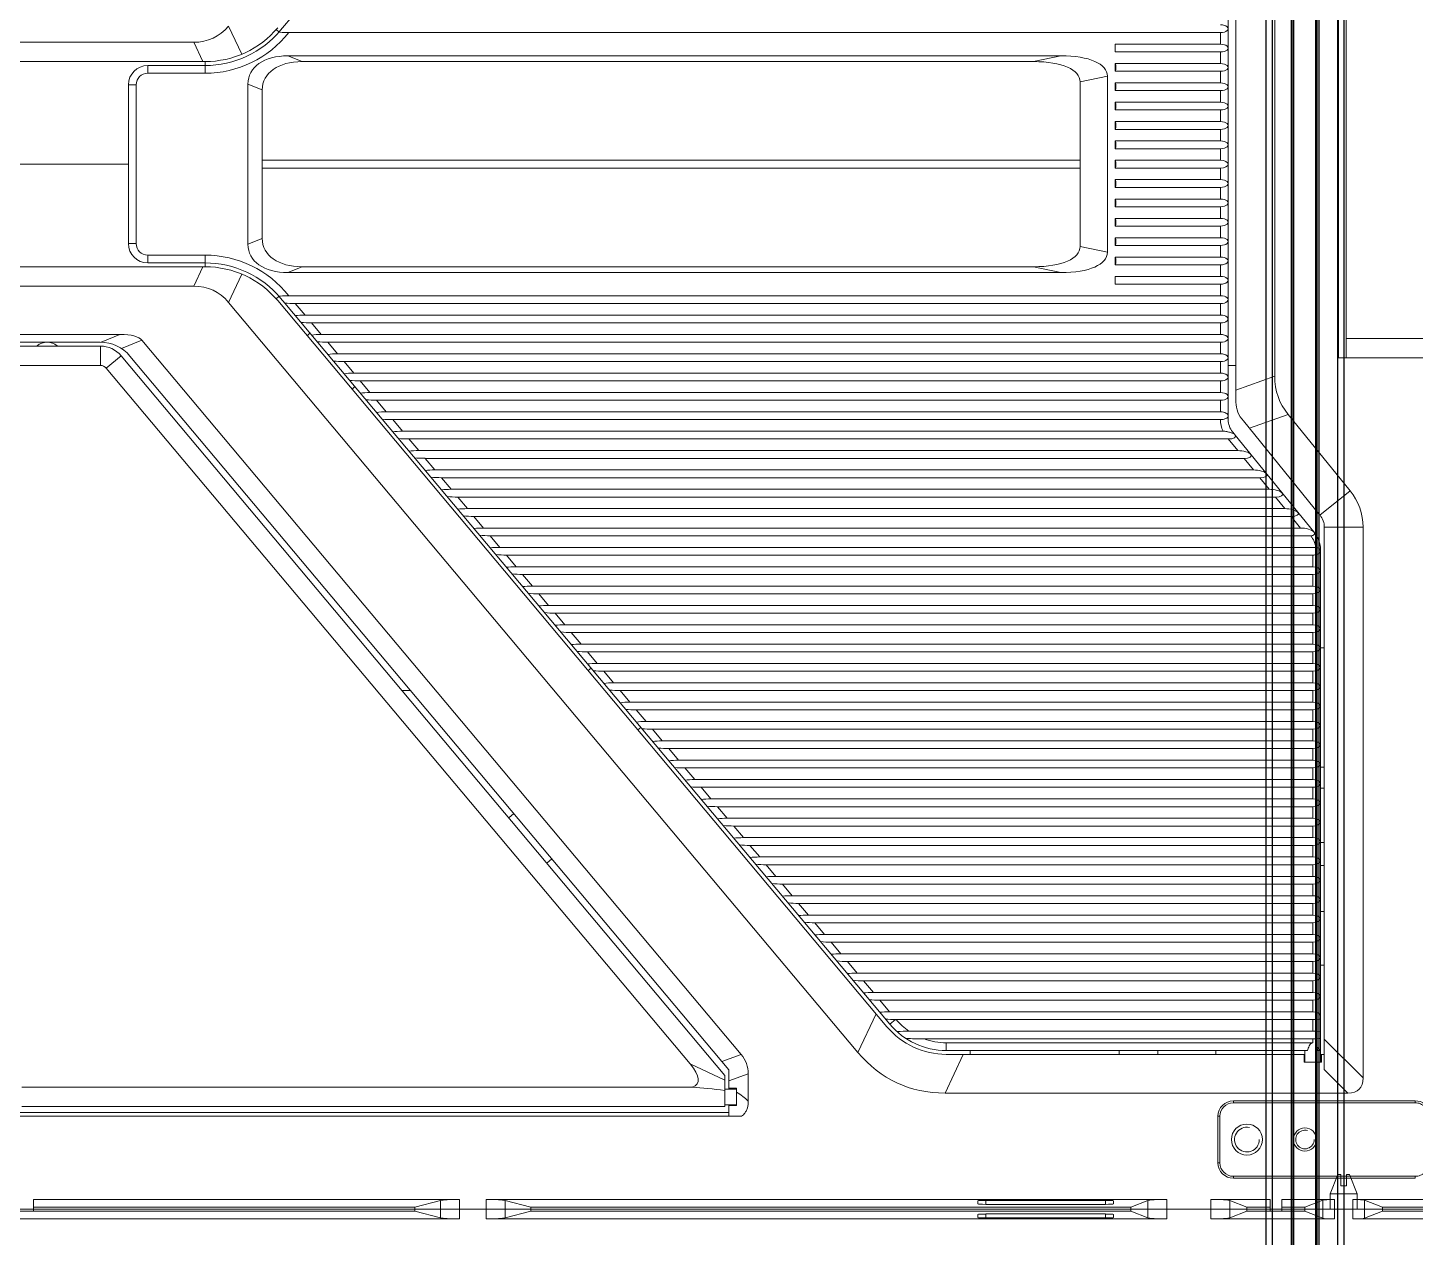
# Model space of a CAD drawing. Header units: millimetres. Extents: x 2185 to 26698, y 9658 to 17427.
# Drawn here: x 17061.6 to 17420.1, y 15468.5 to 15781 of the extents above; entities that cross this region are included whole.
import ezdxf

# ---------------------------------------------------------------- set-up
doc = ezdxf.new("R2010")
doc.units = ezdxf.units.MM
doc.linetypes.add('SLD-实线', pattern=[0])
doc.layers.add('文字层', color=8, linetype='SLD-实线', lineweight=15)

# ---------------------------------------------------------------- blocks, each defined once
blk = doc.blocks.new('76128193')
at = {"color": 7, "linetype": 'Continuous'}
for p, q in [((-3086.93, 2590.93), (-3088.93, 2585.93)), ((-3086.18, 2590.93), (-3086.93, 2590.93)), ((-3086.18, 2590.93), (-3086.18, 2587.93)), ((-3083.93, 2590.93), (-3084.68, 2590.93)), ((-3084.68, 2590.93), (-3084.68, 2587.93)), ((-3083.93, 2590.93), (-3081.93, 2585.93)), ((-3081.93, 2585.93), (-3088.93, 2585.93)), ((-3088.93, 2581.93), (-3088.93, 2585.93)), ((-3084.68, 2587.93), (-3086.18, 2587.93)), ((-3081.93, 2581.93), (-3081.93, 2585.93)), ((-4020.43, 2581.93), (-3060.43, 2581.93)), ((-3525.43, 2581.43), (-3325.43, 2581.43)), ((-3325.43, 2581.93), (-3325.43, 2581.43)), ((-3325.43, 2581.43), (-3318.78, 2579.66)), ((-3318.78, 2579.66), (-3318.78, 2581.93)), ((-3313.89, 2581.93), (-3313.89, 2579.43)), ((-3306.98, 2579.43), (-3306.98, 2581.93)), ((-3302.09, 2581.93), (-3302.09, 2579.66)), ((-3302.09, 2579.66), (-3295.43, 2581.43)), ((-3295.43, 2581.93), (-3295.43, 2581.43)), ((-3295.43, 2581.43), (-3140.43, 2581.43)), ((-3140.43, 2581.93), (-3140.43, 2581.43)), ((-3140.43, 2581.43), (-3136.05, 2579.68)), ((-3136.05, 2579.68), (-3136.05, 2581.93)), ((-3131.1, 2581.93), (-3131.1, 2579.43)), ((-3119.77, 2579.43), (-3119.77, 2581.93)), ((-3114.82, 2581.93), (-3114.82, 2579.68)), ((-3114.82, 2579.68), (-3110.43, 2581.43)), ((-3110.43, 2581.93), (-3110.43, 2581.43)), ((-3110.43, 2581.43), (-3095.43, 2581.43)), ((-3095.43, 2581.93), (-3095.43, 2581.43)), ((-3090.8, 2579.58), (-3095.43, 2581.43)), ((-3090.8, 2579.58), (-3090.8, 2581.93)), ((-3087.83, 2579.43), (-3087.83, 2581.93)), ((-3083.03, 2581.93), (-3083.03, 2579.43)), ((-3080.07, 2581.93), (-3080.07, 2579.58)), ((-3075.43, 2581.43), (-3080.07, 2579.58)), ((-3075.43, 2581.93), (-3075.43, 2581.43)), ((-3075.43, 2581.43), (-3060.93, 2581.43)), ((-3536.98, 2579.43), (-3313.89, 2579.43)), ((-3306.98, 2579.43), (-3131.1, 2579.43)), ((-3179.93, 2579.77), (-3179.93, 2580.57)), ((-3177.93, 2580.69), (-3146.93, 2580.69)), ((-3177.93, 2580.69), (-3177.93, 2579.66)), ((-3146.93, 2579.66), (-3177.93, 2579.66)), ((-3146.93, 2579.66), (-3146.93, 2580.69)), ((-3144.93, 2580.57), (-3144.93, 2579.77)), ((-3087.83, 2579.43), (-3119.77, 2579.43)), ((-3062.93, 2579.43), (-3083.03, 2579.43)), ((-3360.09, 2346.54), (-3202.67, 2534.14)), ((-3115.26, 2377.17), (-3115.26, 2246.93)), ((-3113.26, 2373.36), (-3113.26, 2250.46)), ((-3103.26, 2366.73), (-3103.26, 2257.13)), ((-3086.79, 2361.93), (-3086.79, 2261.93)), ((-3084.79, 2361.93), (-3084.79, 2261.93)), ((-3370.13, 2340.34), (-3373.53, 2347.63)), ((-3361.27, 2346.69), (-3360.51, 2346.05)), ((-3358.01, 2345.93), (-3117.26, 2345.93)), ((-3117.26, 2345.93), (-3117.26, 2342.93)), ((-3503.23, 2343.43), (-3382.54, 2343.43)), ((-3382.54, 2343.43), (-3380.21, 2338.43)), ((-3117.26, 2342.93), (-3144.48, 2342.93)), ((-3144.48, 2340.93), (-3144.48, 2342.93)), ((-3504.44, 2338.43), (-3379.61, 2338.43)), ((-3394.43, 2337.43), (-3379.62, 2337.43)), ((-3394.43, 2337.43), (-3394.43, 2335.43)), ((-3379.62, 2335.43), (-3379.62, 2337.43)), ((-3379.57, 2338.43), (-3379.57, 2337.44)), ((-3358.19, 2339.93), (-3158.5, 2339.93)), ((-3354.5, 2338.43), (-3358.19, 2339.93)), ((-3165.56, 2338.43), (-3354.5, 2338.43)), ((-3158.5, 2339.93), (-3165.56, 2338.43)), ((-3144.48, 2340.93), (-3117.26, 2340.93)), ((-3117.26, 2337.93), (-3144.48, 2337.93)), ((-3144.48, 2335.93), (-3144.48, 2337.93)), ((-3144.31, 2336.37), (-3144.31, 2337.49)), ((-3117.26, 2340.93), (-3117.26, 2337.93)), ((-3394.43, 2335.43), (-3379.63, 2335.43)), ((-3153.52, 2333.17), (-3146.46, 2334.67)), ((-3146.46, 2334.67), (-3146.46, 2289.19)), ((-3144.48, 2335.93), (-3117.26, 2335.93)), ((-3117.26, 2335.93), (-3117.26, 2332.93)), ((-3397.43, 2332.43), (-3399.43, 2332.43)), ((-3399.43, 2291.43), (-3399.43, 2332.43)), ((-3397.43, 2291.43), (-3397.43, 2332.43)), ((-3368.54, 2332.63), (-3364.85, 2331.13)), ((-3368.54, 2291.23), (-3368.54, 2332.63)), ((-3364.85, 2292.73), (-3364.85, 2331.13)), ((-3153.51, 2312.93), (-3153.52, 2333.17)), ((-3117.26, 2332.93), (-3144.48, 2332.93)), ((-3144.48, 2330.93), (-3144.48, 2332.93)), ((-3144.48, 2330.93), (-3117.26, 2330.93)), ((-3144.31, 2331.37), (-3144.31, 2332.49)), ((-3117.26, 2330.93), (-3117.26, 2327.93)), ((-3117.26, 2327.93), (-3144.48, 2327.93)), ((-3144.48, 2325.93), (-3144.48, 2327.93)), ((-3144.31, 2326.37), (-3144.31, 2327.49)), ((-3144.48, 2325.93), (-3117.26, 2325.93)), ((-3117.26, 2325.93), (-3117.26, 2322.93)), ((-3117.26, 2322.93), (-3144.48, 2322.93)), ((-3144.48, 2320.93), (-3144.48, 2322.93)), ((-3144.48, 2320.93), (-3117.26, 2320.93)), ((-3144.31, 2321.37), (-3144.31, 2322.49)), ((-3117.26, 2320.93), (-3117.26, 2317.93)), ((-3117.26, 2317.93), (-3144.48, 2317.93)), ((-3144.48, 2315.93), (-3144.48, 2317.93)), ((-3144.48, 2315.93), (-3117.26, 2315.93)), ((-3144.31, 2316.37), (-3144.31, 2317.49)), ((-3117.26, 2315.93), (-3117.26, 2312.93)), ((-3153.52, 2312.93), (-3364.85, 2312.93)), ((-3153.51, 2310.93), (-3153.51, 2312.93)), ((-3117.26, 2312.93), (-3144.48, 2312.93)), ((-3144.48, 2310.93), (-3144.48, 2312.93)), ((-3144.31, 2311.37), (-3144.31, 2312.49)), ((-3399.43, 2311.93), (-3449.22, 2311.93)), ((-3153.52, 2310.93), (-3364.85, 2310.93)), ((-3153.52, 2290.69), (-3153.51, 2310.93)), ((-3144.48, 2310.93), (-3117.26, 2310.93)), ((-3117.26, 2310.93), (-3117.26, 2307.93)), ((-3117.26, 2307.93), (-3144.48, 2307.93)), ((-3144.48, 2305.93), (-3144.48, 2307.93)), ((-3144.48, 2305.93), (-3117.26, 2305.93)), ((-3144.31, 2306.37), (-3144.31, 2307.49)), ((-3117.26, 2305.93), (-3117.26, 2302.93)), ((-3117.26, 2302.93), (-3144.48, 2302.93)), ((-3144.48, 2300.93), (-3144.48, 2302.93)), ((-3144.31, 2301.37), (-3144.31, 2302.49)), ((-3144.48, 2300.93), (-3117.26, 2300.93)), ((-3117.26, 2300.93), (-3117.26, 2297.93)), ((-3117.26, 2297.93), (-3144.48, 2297.93)), ((-3144.48, 2295.93), (-3144.48, 2297.93)), ((-3144.48, 2295.93), (-3117.26, 2295.93)), ((-3144.31, 2296.37), (-3144.31, 2297.49)), ((-3117.26, 2295.93), (-3117.26, 2292.93)), ((-3399.43, 2291.43), (-3397.43, 2291.43)), ((-3364.85, 2292.73), (-3368.54, 2291.23)), ((-3117.26, 2292.93), (-3144.48, 2292.93)), ((-3144.48, 2290.93), (-3144.48, 2292.93)), ((-3144.48, 2290.93), (-3117.26, 2290.93)), ((-3144.31, 2291.37), (-3144.31, 2292.49)), ((-3117.26, 2290.93), (-3117.26, 2287.93)), ((-3379.62, 2288.43), (-3394.43, 2288.43)), ((-3394.43, 2288.43), (-3394.43, 2286.43)), ((-3379.62, 2286.43), (-3379.62, 2288.43)), ((-3146.46, 2289.19), (-3153.52, 2290.69)), ((-3117.26, 2287.93), (-3144.48, 2287.93)), ((-3144.48, 2285.93), (-3144.48, 2287.93)), ((-3144.31, 2286.37), (-3144.31, 2287.49)), ((-3504.44, 2285.43), (-3379.61, 2285.43)), ((-3379.62, 2286.43), (-3394.43, 2286.43)), ((-3380.21, 2285.43), (-3382.54, 2280.43)), ((-3379.57, 2286.43), (-3379.57, 2285.43)), ((-3358.19, 2283.93), (-3354.5, 2285.43)), ((-3158.5, 2283.93), (-3358.19, 2283.93)), ((-3354.5, 2285.43), (-3165.56, 2285.43)), ((-3165.56, 2285.43), (-3158.5, 2283.93)), ((-3144.48, 2285.93), (-3117.26, 2285.93)), ((-3117.26, 2285.93), (-3117.26, 2282.93)), ((-3503.23, 2280.43), (-3382.54, 2280.43)), ((-3373.53, 2276.23), (-3370.13, 2283.52)), ((-3117.26, 2282.93), (-3144.48, 2282.93)), ((-3144.48, 2280.93), (-3144.48, 2282.93)), ((-3144.48, 2280.93), (-3117.26, 2280.93)), ((-3117.26, 2280.93), (-3117.26, 2277.93)), ((-3360.51, 2277.81), (-3361.28, 2277.17)), ((-3360.85, 2276.68), (-3203.43, 2089.07)), ((-3359.03, 2276.06), (-3360.09, 2277.32)), ((-3117.26, 2277.93), (-3358.01, 2277.93)), ((-3373.53, 2276.23), (-3210.92, 2082.44)), ((-3359.03, 2276.06), (-3202.67, 2089.72)), ((-3356.31, 2275.93), (-3117.26, 2275.93)), ((-3353.79, 2272.93), (-3356.31, 2275.93)), ((-3117.26, 2272.93), (-3353.79, 2272.93)), ((-3117.26, 2275.93), (-3117.26, 2272.93)), ((-3352.11, 2270.93), (-3117.26, 2270.93)), ((-3349.6, 2267.93), (-3352.11, 2270.93)), ((-3117.26, 2270.93), (-3117.26, 2267.93)), ((-3401.61, 2267.93), (-3493.01, 2267.93)), ((-3406.69, 2265.93), (-3491, 2265.93)), ((-3401.61, 2267.93), (-3406.46, 2265.93)), ((-3401.18, 2264.28), (-3395.93, 2266.44)), ((-3241.11, 2081.94), (-3395.93, 2266.44)), ((-3353.24, 2267.61), (-3352.57, 2268.28)), ((-3117.26, 2267.93), (-3349.6, 2267.93)), ((-3347.92, 2265.93), (-3117.26, 2265.93)), ((-3345.4, 2262.93), (-3347.92, 2265.93)), ((-3117.26, 2265.93), (-3117.26, 2262.93)), ((-3489.07, 2264.93), (-3406.67, 2264.93)), ((-3406.67, 2259.93), (-3406.67, 2264.93)), ((-3401.31, 2262.43), (-3405.14, 2259.22)), ((-3401.31, 2262.43), (-3245.28, 2076.48)), ((-3399.03, 2262.36), (-3244.28, 2077.93)), ((-3117.26, 2262.93), (-3345.4, 2262.93)), ((-3489.07, 2259.93), (-3406.67, 2259.93)), ((-3405.14, 2259.22), (-3254.31, 2079.47)), ((-3343.72, 2260.93), (-3117.26, 2260.93)), ((-3341.21, 2257.93), (-3343.72, 2260.93)), ((-3117.26, 2260.93), (-3117.26, 2257.93)), ((-3115.26, 2259.93), (-3113.26, 2259.93)), ((-3086.79, 2261.93), (-3062.79, 2261.93)), ((-3117.26, 2257.93), (-3341.21, 2257.93)), ((-3339.53, 2255.93), (-3117.26, 2255.93)), ((-3337.01, 2252.93), (-3339.53, 2255.93)), ((-3117.26, 2255.93), (-3117.26, 2252.93)), ((-3103.26, 2257.13), (-3113.26, 2253.58)), ((-3340.92, 2254.48), (-3341.63, 2253.77)), ((-3117.26, 2252.93), (-3337.01, 2252.93)), ((-3335.33, 2250.93), (-3117.26, 2250.93)), ((-3332.81, 2247.93), (-3335.33, 2250.93)), ((-3117.26, 2247.93), (-3332.81, 2247.93)), ((-3117.26, 2250.93), (-3117.26, 2247.93)), ((-3331.14, 2245.93), (-3117.26, 2245.93)), ((-3328.62, 2242.93), (-3331.14, 2245.93)), ((-3115.26, 2246.93), (-3115.26, 2246.69)), ((-3115.26, 2246.69), (-3115.26, 2245.91)), ((-3111.33, 2245.64), (-3091.55, 2221.27)), ((-3109.75, 2243.69), (-3099.75, 2247.24)), ((-3083.79, 2227.57), (-3099.75, 2247.24)), ((-3116.6, 2242.93), (-3328.62, 2242.93)), ((-3326.94, 2240.93), (-3115.24, 2240.93)), ((-3324.42, 2237.93), (-3326.94, 2240.93)), ((-3115.24, 2240.93), (-3112.8, 2237.93)), ((-3114.14, 2242.76), (-3113.67, 2242.17)), ((-3113.47, 2241.93), (-3113.67, 2242.17)), ((-3113.47, 2241.93), (-3093.18, 2216.93)), ((-3112.8, 2237.93), (-3324.42, 2237.93)), ((-3322.75, 2235.93), (-3111.18, 2235.93)), ((-3320.23, 2232.93), (-3322.75, 2235.93)), ((-3111.18, 2235.93), (-3108.75, 2232.93)), ((-3108.75, 2232.93), (-3320.23, 2232.93)), ((-3318.55, 2230.93), (-3107.12, 2230.93)), ((-3316.03, 2227.93), (-3318.55, 2230.93)), ((-3107.12, 2230.93), (-3104.69, 2227.93)), ((-3104.69, 2227.93), (-3316.03, 2227.93)), ((-3091.55, 2221.27), (-3083.79, 2227.57)), ((-3314.35, 2225.93), (-3103.06, 2225.93)), ((-3311.84, 2222.93), (-3314.35, 2225.93)), ((-3100.63, 2222.93), (-3311.84, 2222.93)), ((-3103.06, 2225.93), (-3100.63, 2222.93)), ((-3310.16, 2220.93), (-3099.01, 2220.93)), ((-3307.64, 2217.93), (-3310.16, 2220.93)), ((-3099.01, 2220.93), (-3096.57, 2217.93)), ((-3096.57, 2217.93), (-3307.64, 2217.93)), ((-3093.92, 2215.93), (-3305.96, 2215.93)), ((-3303.45, 2212.93), (-3305.96, 2215.93)), ((-3093, 2216.7), (-3093.18, 2216.93)), ((-3080.43, 2218.12), (-3090.43, 2218.12)), ((-3090.43, 2218.12), (-3090.43, 2078.01)), ((-3080.43, 2075.85), (-3080.43, 2218.12)), ((-3303.45, 2212.93), (-3092.67, 2212.93)), ((-3091.43, 2212.29), (-3091.43, 2091.93)), ((-3301.77, 2210.93), (-3093.43, 2210.93)), ((-3299.25, 2207.93), (-3301.77, 2210.93)), ((-3093.43, 2210.93), (-3093.43, 2207.93)), ((-3093.43, 2207.93), (-3299.25, 2207.93)), ((-3297.57, 2205.93), (-3093.43, 2205.93)), ((-3295.05, 2202.93), (-3297.57, 2205.93)), ((-3093.43, 2205.93), (-3093.43, 2202.93)), ((-3093.43, 2202.93), (-3295.05, 2202.93)), ((-3293.38, 2200.93), (-3093.43, 2200.93)), ((-3290.86, 2197.93), (-3293.38, 2200.93)), ((-3093.43, 2197.93), (-3290.86, 2197.93)), ((-3093.43, 2200.93), (-3093.43, 2197.93)), ((-3289.18, 2195.93), (-3093.43, 2195.93)), ((-3286.66, 2192.93), (-3289.18, 2195.93)), ((-3093.43, 2195.93), (-3093.43, 2192.93)), ((-3093.43, 2192.93), (-3286.66, 2192.93)), ((-3284.99, 2190.93), (-3093.43, 2190.93)), ((-3282.47, 2187.93), (-3284.99, 2190.93)), ((-3093.43, 2190.93), (-3093.43, 2187.93)), ((-3093.43, 2187.93), (-3282.47, 2187.93)), ((-3091.43, 2186.93), (-3090.43, 2186.93)), ((-3280.79, 2185.93), (-3093.43, 2185.93)), ((-3278.27, 2182.93), (-3280.79, 2185.93)), ((-3093.43, 2185.93), (-3093.43, 2182.93)), ((-3279.89, 2181.74), (-3280.65, 2181.1)), ((-3093.43, 2182.93), (-3278.27, 2182.93)), ((-3276.59, 2180.93), (-3093.43, 2180.93)), ((-3274.08, 2177.93), (-3276.59, 2180.93)), ((-3093.43, 2180.93), (-3093.43, 2177.93)), ((-3093.43, 2177.93), (-3274.08, 2177.93)), ((-3326.51, 2175.93), (-3328.73, 2175.93)), ((-3272.4, 2175.93), (-3093.43, 2175.93)), ((-3269.88, 2172.93), (-3272.4, 2175.93)), ((-3093.43, 2172.93), (-3269.88, 2172.93)), ((-3093.43, 2175.93), (-3093.43, 2172.93)), ((-3268.2, 2170.93), (-3093.43, 2170.93)), ((-3265.69, 2167.93), (-3268.2, 2170.93)), ((-3093.43, 2170.93), (-3093.43, 2167.93)), ((-3267.8, 2165.78), (-3267.03, 2166.42)), ((-3093.43, 2167.93), (-3265.69, 2167.93)), ((-3264.01, 2165.93), (-3093.43, 2165.93)), ((-3261.49, 2162.93), (-3264.01, 2165.93)), ((-3093.43, 2165.93), (-3093.43, 2162.93)), ((-3093.43, 2162.93), (-3261.49, 2162.93)), ((-3259.81, 2160.93), (-3093.43, 2160.93)), ((-3257.3, 2157.93), (-3259.81, 2160.93)), ((-3093.43, 2160.93), (-3093.43, 2157.93)), ((-3093.43, 2157.93), (-3257.3, 2157.93)), ((-3255.62, 2155.93), (-3093.43, 2155.93)), ((-3253.1, 2152.93), (-3255.62, 2155.93)), ((-3093.43, 2155.93), (-3093.43, 2152.93)), ((-3091.43, 2156.1), (-3090.43, 2156.1)), ((-3093.43, 2152.93), (-3253.1, 2152.93)), ((-3251.42, 2150.93), (-3093.43, 2150.93)), ((-3248.9, 2147.93), (-3251.42, 2150.93)), ((-3093.43, 2147.93), (-3248.9, 2147.93)), ((-3093.43, 2150.93), (-3093.43, 2147.93)), ((-3091.43, 2150.7), (-3090.43, 2150.7)), ((-3299.85, 2144.16), (-3301.15, 2143.07)), ((-3247.23, 2145.93), (-3093.43, 2145.93)), ((-3244.71, 2142.93), (-3247.23, 2145.93)), ((-3093.43, 2145.93), (-3093.43, 2142.93)), ((-3093.43, 2142.93), (-3244.71, 2142.93)), ((-3243.03, 2140.93), (-3093.43, 2140.93)), ((-3240.51, 2137.93), (-3243.03, 2140.93)), ((-3093.43, 2140.93), (-3093.43, 2137.93)), ((-3093.43, 2137.93), (-3240.51, 2137.93)), ((-3090.43, 2136.7), (-3091.43, 2136.7)), ((-3238.84, 2135.93), (-3093.43, 2135.93)), ((-3236.32, 2132.93), (-3238.84, 2135.93)), ((-3093.43, 2135.93), (-3093.43, 2132.93)), ((-3291.3, 2131.33), (-3290.04, 2132.46)), ((-3093.43, 2132.93), (-3236.32, 2132.93)), ((-3234.64, 2130.93), (-3093.43, 2130.93)), ((-3232.12, 2127.93), (-3234.64, 2130.93)), ((-3093.43, 2130.93), (-3093.43, 2127.93)), ((-3090.43, 2130.7), (-3091.43, 2130.7)), ((-3093.43, 2127.93), (-3232.12, 2127.93)), ((-3230.44, 2125.93), (-3093.43, 2125.93)), ((-3227.93, 2122.93), (-3230.44, 2125.93)), ((-3093.43, 2125.93), (-3093.43, 2122.93)), ((-3093.43, 2122.93), (-3227.93, 2122.93)), ((-3226.25, 2120.93), (-3093.43, 2120.93)), ((-3223.73, 2117.93), (-3226.25, 2120.93)), ((-3093.43, 2120.93), (-3093.43, 2117.93)), ((-3090.43, 2118.86), (-3091.43, 2118.86)), ((-3093.43, 2117.93), (-3223.73, 2117.93)), ((-3222.05, 2115.93), (-3093.43, 2115.93)), ((-3219.54, 2112.93), (-3222.05, 2115.93)), ((-3093.43, 2115.93), (-3093.43, 2112.93)), ((-3093.43, 2112.93), (-3219.54, 2112.93)), ((-3217.86, 2110.93), (-3093.43, 2110.93)), ((-3215.34, 2107.93), (-3217.86, 2110.93)), ((-3093.43, 2110.93), (-3093.43, 2107.93)), ((-3093.43, 2107.93), (-3215.34, 2107.93)), ((-3213.66, 2105.93), (-3093.43, 2105.93)), ((-3211.14, 2102.93), (-3213.66, 2105.93)), ((-3093.43, 2105.93), (-3093.43, 2102.93)), ((-3091.43, 2105), (-3090.43, 2105)), ((-3093.43, 2102.93), (-3211.14, 2102.93)), ((-3209.47, 2100.93), (-3093.43, 2100.93)), ((-3206.95, 2097.93), (-3209.47, 2100.93)), ((-3093.43, 2100.93), (-3093.43, 2097.93)), ((-3093.43, 2097.93), (-3206.95, 2097.93)), ((-3205.27, 2095.93), (-3093.43, 2095.93)), ((-3202.75, 2092.93), (-3205.27, 2095.93)), ((-3093.43, 2095.93), (-3093.43, 2092.93)), ((-3206.26, 2092.44), (-3210.92, 2082.44)), ((-3093.43, 2092.93), (-3202.75, 2092.93)), ((-3202.67, 2089.72), (-3201.22, 2090.93)), ((-3093.43, 2090.93), (-3201.08, 2090.93)), ((-3093.43, 2087.93), (-3093.43, 2090.93)), ((-3091.43, 2091.06), (-3091.43, 2091.93)), ((-3091.43, 2091.06), (-3091.43, 2079.93)), ((-3197.76, 2087.93), (-3093.43, 2087.93)), ((-3093.43, 2085.93), (-3193.86, 2085.93)), ((-3093.43, 2084.93), (-3188.11, 2084.93)), ((-3188.11, 2084.93), (-3188.11, 2082.93)), ((-3094.76, 2082.93), (-3188.11, 2082.93)), ((-3181.93, 2082.93), (-3181.93, 2081.93)), ((-3143.43, 2081.93), (-3143.43, 2082.93)), ((-3133.43, 2082.93), (-3133.43, 2081.93)), ((-3118.5, 2081.93), (-3118.5, 2082.93)), ((-3095.43, 2082.93), (-3095.43, 2079.93)), ((-3093.43, 2085.93), (-3093.43, 2084.93)), ((-3092.49, 2085.96), (-3092.49, 2083.99)), ((-3091.43, 2082.93), (-3092.49, 2083.99)), ((-3091.43, 2082.93), (-3092.11, 2082.93)), ((-3080.43, 2075.85), (-3090.43, 2085.85)), ((-3245.28, 2075.26), (-3254.31, 2079.47)), ((-3241.11, 2081.94), (-3246.11, 2080.12)), ((-3188.39, 2071.93), (-3183.72, 2081.93)), ((-3095.45, 2081.93), (-3188.11, 2081.93)), ((-3095.68, 2079.93), (-3095.68, 2081.93)), ((-3091.18, 2079.93), (-3095.68, 2079.93)), ((-3090.43, 2081.93), (-3091.43, 2081.93)), ((-3091.18, 2081.93), (-3091.18, 2079.93)), ((-3245.28, 2076.48), (-3245.28, 2068.43)), ((-3244.28, 2077.93), (-3244.28, 2073.18)), ((-3244.28, 2075.08), (-3239.28, 2076.9)), ((-3239.28, 2076.9), (-3239.28, 2069.85)), ((-3090.43, 2078.01), (-3084.36, 2071.93)), ((-3253.72, 2073.43), (-3426.99, 2073.43)), ((-3245.28, 2072.93), (-3242.28, 2072.93)), ((-3244.28, 2073.18), (-3242.28, 2073.18)), ((-3244.28, 2073.07), (-3242.28, 2073.07)), ((-3244.28, 2073.07), (-3244.28, 2072.93)), ((-3242.28, 2073.18), (-3242.28, 2068.68)), ((-3245.28, 2068.93), (-3242.28, 2068.93)), ((-3244.28, 2068.93), (-3244.28, 2068.79)), ((-3242.28, 2068.79), (-3244.28, 2068.79)), ((-3244.28, 2068.68), (-3242.28, 2068.68)), ((-3244.28, 2068.68), (-3244.28, 2065.93)), ((-3188.39, 2071.93), (-3084.36, 2071.93)), ((-3113.93, 2069.93), (-3066.94, 2069.93)), ((-3113.93, 2069.93), (-3113.93, 2069.43)), ((-3113.93, 2069.43), (-3066.94, 2069.43)), ((-3066.94, 2069.43), (-3066.94, 2069.93)), ((-3244.28, 2066.93), (-3429.66, 2066.93)), ((-3244.28, 2065.93), (-3429.66, 2065.93)), ((-3245.28, 2068.43), (-3426.99, 2068.43)), ((-3241.49, 2065.93), (-3241.33, 2065.95)), ((-3117.43, 2065.93), (-3117.93, 2065.93)), ((-3117.93, 2053.93), (-3117.93, 2065.93)), ((-3117.43, 2053.93), (-3117.43, 2065.93)), ((-3117.93, 2053.93), (-3117.43, 2053.93)), ((-3066.94, 2050.43), (-3113.93, 2050.43)), ((-3113.93, 2050.43), (-3113.93, 2049.93)), ((-3066.94, 2049.93), (-3113.93, 2049.93)), ((-3066.94, 2049.93), (-3066.94, 2050.43)), ((-3313.89, 2044.43), (-3423.93, 2044.43)), ((-3423.93, 2044.43), (-3423.93, 2041.43)), ((-3318.78, 2044.21), (-3325.43, 2042.43)), ((-3318.78, 2041.93), (-3318.78, 2044.21)), ((-3313.89, 2044.43), (-3313.89, 2041.93)), ((-3131.1, 2044.43), (-3306.98, 2044.43)), ((-3306.98, 2041.93), (-3306.98, 2044.43)), ((-3295.43, 2042.43), (-3302.09, 2044.21)), ((-3302.09, 2044.21), (-3302.09, 2041.93)), ((-3179.93, 2043.29), (-3179.93, 2044.09)), ((-3177.93, 2044.2), (-3146.93, 2044.2)), ((-3177.93, 2044.2), (-3177.93, 2043.17)), ((-3146.93, 2043.17), (-3146.93, 2044.2)), ((-3144.93, 2044.09), (-3144.93, 2043.29)), ((-3136.05, 2044.19), (-3140.43, 2042.43)), ((-3136.05, 2041.93), (-3136.05, 2044.19)), ((-3131.1, 2044.43), (-3131.1, 2041.93)), ((-3119.77, 2044.43), (-3104.43, 2044.43)), ((-3119.77, 2041.93), (-3119.77, 2044.43)), ((-3110.43, 2042.43), (-3114.82, 2044.19)), ((-3114.82, 2044.19), (-3114.82, 2041.93)), ((-3104.43, 2044.43), (-3104.43, 2041.43)), ((-3101.43, 2044.43), (-3087.83, 2044.43)), ((-3101.43, 2044.43), (-3101.43, 2041.43)), ((-3095.43, 2042.43), (-3090.8, 2044.28)), ((-3090.8, 2044.28), (-3090.8, 2041.93)), ((-3087.83, 2044.43), (-3087.83, 2041.93)), ((-3083.03, 2044.43), (-3062.93, 2044.43)), ((-3083.03, 2044.43), (-3083.03, 2041.93)), ((-3080.07, 2044.28), (-3075.43, 2042.43)), ((-3080.07, 2044.28), (-3080.07, 2041.93)), ((-3423.93, 2041.43), (-3426.93, 2041.43)), ((-3423.93, 2042.43), (-3325.43, 2042.43)), ((-3423.93, 2041.93), (-3104.43, 2041.93)), ((-3325.43, 2042.43), (-3325.43, 2041.93)), ((-3295.43, 2042.43), (-3140.43, 2042.43)), ((-3295.43, 2042.43), (-3295.43, 2041.93)), ((-3177.93, 2043.17), (-3146.93, 2043.17)), ((-3140.43, 2042.43), (-3140.43, 2041.93)), ((-3110.43, 2042.43), (-3104.43, 2042.43)), ((-3110.43, 2042.43), (-3110.43, 2041.93)), ((-3101.43, 2041.43), (-3104.43, 2041.43)), ((-3101.43, 2042.43), (-3095.43, 2042.43)), ((-3101.43, 2041.93), (-3060.43, 2041.93)), ((-3095.43, 2042.43), (-3095.43, 2041.93)), ((-3075.43, 2042.43), (-3060.93, 2042.43)), ((-3075.43, 2042.43), (-3075.43, 2041.93))]:
    blk.add_line(p, q, dxfattribs=at)
blk.add_lwpolyline([(-3061.45, 2266.93), (-3061.6, 2266.93), (-3084.79, 2266.93)], dxfattribs=at)
for centre, radius in [((-3110.43, 2059.93), 4), ((-3095.43, 2059.93), 3)]:
    blk.add_circle(centre, radius, dxfattribs=at)
for centre, radius, start, end in [((-3379.62, 2362.93), 27.5, 269.9869, 321.8165), ((-3379.62, 2362.93), 25.5, 269.9996, 320), ((-3379.62, 2362.93), 24.5, 270.0308, 319.9989), ((-3358.49, 2363.02), 17.08, 263.2468, 265.9519), ((-3394.43, 2332.43), 5, 90, 180), ((-3394.43, 2332.43), 3, 90.0323, 180), ((-3394.43, 2291.43), 5, 180, 270), ((-3394.43, 2291.43), 3, 180, 270), ((-3379.62, 2260.93), 27.5, 38.1835, 90), ((-3379.62, 2260.93), 25.5, 40, 90.0005), ((-3379.62, 2260.93), 24.5, 40, 89.9698), ((-3358.63, 2262.2), 15.71, 95.4897, 96.8103), ((-3420.43, 2261.93), 4, 49.3836, 130.6164), ((-3406.69, 2255.93), 10, 40, 90), ((-3406.67, 2257.93), 7, 40, 90), ((-3406.67, 2257.93), 2, 40, 90), ((-3106.26, 2250.46), 7, 180, 223.5859), ((-3110.26, 2245.91), 7, 179.8028, 205.1589), ((-3110.26, 2245.91), 5, 180, 219.0635), ((-3095.43, 2218.12), 15, 0, 39.0635), ((-3310.19, 2248), 27.07, 264.2966, 270.0705), ((-3095.43, 2218.12), 5, 0, 39.0635), ((-3098.43, 2212.29), 5.8, 6.3356, 38.8728), ((-3098.43, 2212.29), 7, 0, 39.0635), ((-3092.67, 2211.44), 1.49, 75.3897, 89.9511), ((-3201.08, 2118.44), 27.5, 269.6931, 270), ((-3188.11, 2101.93), 17, 220.3202, 235.4397), ((-3188.11, 2101.93), 20, 220, 270), ((-3188.11, 2101.93), 19, 220, 270), ((-3188.11, 2101.93), 17, 250.2499, 270), ((-3113.93, 2065.93), 4, 90.0031, 180), ((-3113.93, 2065.93), 3.5, 90.0091, 180), ((-3110.43, 2059.93), 3.2, 78.1353, 360), ((-3095.43, 2059.93), 2.4, 74.0896, 0), ((-3113.93, 2053.93), 4, 180, 269.9969), ((-3113.93, 2053.93), 3.5, 180, 269.9908)]:
    blk.add_arc(centre, radius, start, end, dxfattribs=at)
for centre, major_axis, ratio, start_param, end_param in [((-3313.89, 2579.72), (5, 0), 0.057143, -2.930499, -1.570796), ((-3306.98, 2579.72), (5, 0), 0.057143, -1.570796, -0.211093), ((-3177.93, 2580.57), (2, 0), 0.057143, 1.570796, 3.141593), ((-3177.93, 2579.77), (2, 0), 0.057143, -3.141593, -1.570796), ((-3146.93, 2580.57), (2, 0), 0.057143, 6.283185, 7.853982), ((-3146.93, 2579.77), (2, 0), 0.057143, -1.570796, 0), ((-3131.1, 2579.72), (5, 0), 0.057143, -2.999696, -1.570796), ((-3119.77, 2579.72), (5, 0), 0.057143, -1.570796, -0.141897), ((-3087.83, 2579.6), (3, 0), 0.057143, -2.999696, -1.570796), ((-3083.03, 2579.6), (3, 0), 0.057143, -1.570796, -0.141897), ((-3519.72, 2649.37), (-142.17, 304.89), 0.178355, -3.22457, -3.058615), ((-3117.26, 2346.93), (2, 0), 0.500007, 4.712389, 7.853982), ((-3117.26, 2341.93), (2, 0), 0.500007, 4.712389, 7.853982), ((-3352.69, 2328.75), (15.39, -6.26), 0.601742, 2.165102, 3.381582), ((-3349, 2327.25), (15.39, -6.26), 0.601742, 2.165102, 3.381582), ((-3173.97, 2329.49), (20.38, 4.33), 0.383888, -0.081401, 1.065208), ((-3166.92, 2330.99), (20.38, 4.33), 0.383888, -0.081401, 1.065208), ((-3144.48, 2336.93), (0, 1), 0.216151, -0.972159, 0), ((-3117.26, 2336.93), (2, 0), 0.500007, 4.712389, 7.853982), ((-3144.48, 2336.93), (0, 1), 0.216151, -3.141593, -2.169434), ((-3144.48, 2331.93), (0, 1), 0.216151, -0.972159, 0), ((-3144.48, 2331.93), (0, 1), 0.216151, -3.141593, -2.169434), ((-3117.26, 2331.93), (2, 0), 0.500007, 4.712389, 7.853982), ((-3144.48, 2326.93), (0, 1), 0.216151, -0.972159, 0), ((-3117.26, 2326.93), (2, 0), 0.500007, 4.712389, 7.853982), ((-3144.48, 2326.93), (0, 1), 0.216151, -3.141593, -2.169434), ((-3144.48, 2321.93), (0, 1), 0.216151, -0.972159, 0), ((-3144.48, 2321.93), (0, 1), 0.216151, -3.141593, -2.169434), ((-3117.26, 2321.93), (2, 0), 0.500007, 4.712389, 7.853982), ((-3144.48, 2316.93), (0, 1), 0.216151, -0.972159, 0), ((-3144.48, 2316.93), (0, 1), 0.216151, -3.141593, -2.169434), ((-3117.26, 2316.93), (2, 0), 0.500007, 4.712389, 7.853982), ((-3144.48, 2311.93), (0, 1), 0.216151, -0.972159, 0), ((-3117.26, 2311.93), (2, 0), 0.500007, -1.570796, 1.570796), ((-3144.48, 2311.93), (0, 1), 0.216151, -3.141593, -2.169434), ((-3144.48, 2306.93), (0, 1), 0.216151, -0.972159, 0), ((-3144.48, 2306.93), (0, 1), 0.216151, -3.141593, -2.169434), ((-3117.26, 2306.93), (2, 0), 0.500007, 4.712389, 7.853982), ((-3144.48, 2301.93), (0, 1), 0.216151, -0.972159, 0), ((-3117.26, 2301.93), (2, 0), 0.500007, 4.712389, 7.853982), ((-3144.48, 2301.93), (0, 1), 0.216151, -3.141593, -2.169434), ((-3144.48, 2296.93), (0, 1), 0.216151, -0.972159, 0), ((-3144.48, 2296.93), (0, 1), 0.216151, -3.141593, -2.169434), ((-3117.26, 2296.93), (2, 0), 0.500007, 4.712389, 7.853982), ((-3352.69, 2295.11), (15.39, 6.26), 0.601742, 2.901603, 4.118084), ((-3349, 2296.61), (15.39, 6.26), 0.601742, 2.901603, 4.118084), ((-3144.48, 2291.93), (0, 1), 0.216151, -0.972159, 0), ((-3144.48, 2291.93), (0, 1), 0.216151, -3.141593, -2.169434), ((-3117.26, 2291.93), (2, 0), 0.500007, 4.712389, 7.853982), ((-3173.97, 2294.37), (20.38, -4.33), 0.383888, -1.065208, 0.081401), ((-3166.92, 2292.87), (20.38, -4.33), 0.383888, -1.065208, 0.081401), ((-3144.48, 2286.93), (0, 1), 0.216151, -0.972159, 0), ((-3117.26, 2286.93), (2, 0), 0.500007, 4.712389, 7.853982), ((-3144.48, 2286.93), (0, 1), 0.216151, -3.141593, -2.169434), ((-3519.72, 1974.49), (142.17, 304.89), 0.178355, -0.082977, 0.082977), ((-3117.26, 2281.93), (2, 0), 0.500007, 4.712389, 7.853982), ((-3117.26, 2276.93), (2, 0), 0.500007, 4.712389, 7.853982), ((-3357.15, 2276.93), (5.29, -0.16), 0.186515, -1.929264, -1.405665), ((-3352.95, 2271.93), (5.29, -0.16), 0.186515, 1.735928, 2.259526), ((-3117.26, 2271.93), (2, 0), 0.500007, 4.712389, 7.853982), ((-3352.95, 2271.93), (5.29, -0.16), 0.186515, -1.929264, -1.405665), ((-3444.98, 2245.57), (-49.36, -20.36), 0.18728, -3.082306, -2.715379), ((-3348.76, 2266.93), (5.29, -0.16), 0.186515, 1.735928, 2.259526), ((-3348.76, 2266.93), (5.29, -0.16), 0.186515, -1.929264, -1.405665), ((-3117.26, 2266.93), (2, 0), 0.500007, 4.712389, 7.853982), ((-3344.56, 2261.93), (5.29, -0.16), 0.186515, 1.735928, 2.259526), ((-3117.26, 2261.93), (2, 0), 0.500007, 4.712389, 7.853982), ((-3344.56, 2261.93), (5.29, -0.16), 0.186515, -1.929264, -1.405665), ((-3340.37, 2256.93), (5.29, -0.16), 0.186515, 1.735928, 2.259526), ((-3340.37, 2256.93), (5.29, -0.16), 0.186515, -1.929264, -1.405665), ((-3117.26, 2256.93), (2, 0), 0.500007, 4.712389, 7.853982), ((-2695.34, 2396.27), (407.04, 144.4), 0.185229, 3.075978, 3.207207), ((-3336.17, 2251.93), (5.29, -0.16), 0.186515, 1.735928, 2.259526), ((-3117.26, 2251.93), (2, 0), 0.500007, 4.712389, 7.853982), ((-3336.17, 2251.93), (5.29, -0.16), 0.186515, -1.929264, -1.405665), ((-3117.26, 2246.93), (2, 0), 0.500007, 6.283185, 7.853982), ((-3331.98, 2246.93), (5.29, -0.16), 0.186515, -1.929264, -1.405665), ((-3327.78, 2241.93), (5.29, -0.16), 0.186515, 1.735928, 2.259526), ((-3327.78, 2241.93), (5.29, -0.16), 0.186515, -1.929264, -1.405665), ((-3116.05, 2241.93), (2.7, -0.34), 0.348247, -1.221391, 0.349404), ((-3323.58, 2236.93), (5.29, -0.16), 0.186515, 1.735928, 2.259526), ((-3111.99, 2236.93), (2.7, -0.34), 0.348247, -1.221391, 1.920201), ((-3323.58, 2236.93), (5.29, -0.16), 0.186515, -1.929264, -1.405665), ((-3319.39, 2231.93), (5.29, -0.16), 0.186515, 1.735928, 2.259526), ((-3319.39, 2231.93), (5.29, -0.16), 0.186515, -1.929264, -1.405665), ((-3107.93, 2231.93), (2.7, -0.34), 0.348247, -1.221391, 1.920201), ((-3315.19, 2226.93), (5.29, -0.16), 0.186515, 1.735928, 2.259526), ((-3103.88, 2226.93), (2.7, -0.34), 0.348247, -1.221391, 1.920201), ((-3315.19, 2226.93), (5.29, -0.16), 0.186515, -1.929264, -1.405665), ((-3311, 2221.93), (5.29, -0.16), 0.186515, 1.735928, 2.259526), ((-3099.82, 2221.93), (2.7, -0.34), 0.348247, -1.221391, 1.920201), ((-3306.8, 2216.93), (5.29, -0.16), 0.186515, -1.929264, -1.405665), ((-3095.76, 2216.93), (2.7, -0.34), 0.348247, 6.63259, 8.203387), ((-3302.61, 2211.93), (5.29, -0.16), 0.186515, 1.735928, 2.259526), ((-3302.61, 2211.93), (5.29, -0.16), 0.186515, -1.929264, -1.405665), ((-3298.41, 2206.93), (5.29, -0.16), 0.186515, 1.735928, 2.259526), ((-3298.41, 2206.93), (5.29, -0.16), 0.186515, -1.929264, -1.405665), ((-3093.43, 2206.93), (2, 0), 0.500007, -1.570796, 1.570796), ((-3294.22, 2201.93), (5.29, -0.16), 0.186515, 1.735928, 2.259526), ((-3093.43, 2201.93), (2, 0), 0.500007, -1.570796, 1.570796), ((-3294.22, 2201.93), (5.29, -0.16), 0.186515, -1.929264, -1.405665), ((-3290.02, 2196.93), (5.29, -0.16), 0.186515, 1.735928, 2.259526), ((-3093.43, 2196.93), (2, 0), 0.500007, -1.570796, 1.570796), ((-3290.02, 2196.93), (5.29, -0.16), 0.186515, -1.929264, -1.405665), ((-3285.82, 2191.93), (5.29, -0.16), 0.186515, 1.735928, 2.259526), ((-3285.82, 2191.93), (5.29, -0.16), 0.186515, -1.929264, -1.405665), ((-3093.43, 2191.93), (2, 0), 0.500007, -1.570796, 1.570796), ((-3281.63, 2186.93), (5.29, -0.16), 0.186515, 1.735928, 2.259526), ((-3093.43, 2186.93), (2, 0), 0.500007, -1.570796, 1.570796), ((-3281.63, 2186.93), (5.29, -0.16), 0.186515, -1.929264, -1.405665), ((-3277.43, 2181.93), (5.29, -0.16), 0.186515, 1.735928, 2.259526), ((-3277.43, 2181.93), (5.29, -0.16), 0.186515, -1.929264, -1.405665), ((-3093.43, 2181.93), (2, 0), 0.500007, -1.570796, 1.570796), ((-3273.24, 2176.93), (5.29, -0.16), 0.186515, 1.735928, 2.259526), ((-3273.24, 2176.93), (5.29, -0.16), 0.186515, -1.929264, -1.405665), ((-3093.43, 2176.93), (2, 0), 0.500007, -1.570796, 1.570796), ((-3269.04, 2171.93), (5.29, -0.16), 0.186515, 1.735928, 2.259526), ((-3093.43, 2171.93), (2, 0), 0.500007, -1.570796, 1.570796), ((-3269.04, 2171.93), (5.29, -0.16), 0.186515, -1.929264, -1.405665), ((-3264.85, 2166.93), (5.29, -0.16), 0.186515, 1.735928, 2.259526), ((-3264.85, 2166.93), (5.29, -0.16), 0.186515, -1.929264, -1.405665), ((-3093.43, 2166.93), (2, 0), 0.500007, -1.570796, 1.570796), ((-3260.65, 2161.93), (5.29, -0.16), 0.186515, 1.735928, 2.259526), ((-3093.43, 2161.93), (2, 0), 0.500007, -1.570796, 1.570796), ((-3260.65, 2161.93), (5.29, -0.16), 0.186515, -1.929264, -1.405665), ((-3256.46, 2156.93), (5.29, -0.16), 0.186515, 1.735928, 2.259526), ((-3256.46, 2156.93), (5.29, -0.16), 0.186515, -1.929264, -1.405665), ((-3093.43, 2156.93), (2, 0), 0.500007, -1.570796, 1.570796), ((-3252.26, 2151.93), (5.29, -0.16), 0.186515, 1.735928, 2.259526), ((-3252.26, 2151.93), (5.29, -0.16), 0.186515, -1.929264, -1.405665), ((-3093.43, 2151.93), (2, 0), 0.500007, 4.712389, 7.853982), ((-3248.07, 2146.93), (5.29, -0.16), 0.186515, 1.735928, 2.259526), ((-3093.43, 2146.93), (2, 0), 0.500007, -1.570796, 1.570796), ((-3248.07, 2146.93), (5.29, -0.16), 0.186515, -1.929264, -1.405665), ((-3243.87, 2141.93), (5.29, -0.16), 0.186515, 1.735928, 2.259526), ((-3243.87, 2141.93), (5.29, -0.16), 0.186515, -1.929264, -1.405665), ((-3093.43, 2141.93), (2, 0), 0.500007, -1.570796, 1.570796), ((-3239.67, 2136.93), (5.29, -0.16), 0.186515, 1.735928, 2.259526), ((-3093.43, 2136.93), (2, 0), 0.500007, -1.570796, 1.570796), ((-3239.67, 2136.93), (5.29, -0.16), 0.186515, -1.929264, -1.405665), ((-3235.48, 2131.93), (5.29, -0.16), 0.186515, 1.735928, 2.259526), ((-3235.48, 2131.93), (5.29, -0.16), 0.186515, -1.929264, -1.405665), ((-3093.43, 2131.93), (2, 0), 0.500007, -1.570796, 1.570796), ((-3231.28, 2126.93), (5.29, -0.16), 0.186515, 1.735928, 2.259526), ((-3231.28, 2126.93), (5.29, -0.16), 0.186515, -1.929264, -1.405665), ((-3093.43, 2126.93), (2, 0), 0.500007, -1.570796, 1.570796), ((-3227.09, 2121.93), (5.29, -0.16), 0.186515, 1.735928, 2.259526), ((-3093.43, 2121.93), (2, 0), 0.500007, -1.570796, 1.570796), ((-3227.09, 2121.93), (5.29, -0.16), 0.186515, -1.929264, -1.405665), ((-3222.89, 2116.93), (5.29, -0.16), 0.186515, 1.735928, 2.259526), ((-3222.89, 2116.93), (5.29, -0.16), 0.186515, -1.929264, -1.405665), ((-3093.43, 2116.93), (2, 0), 0.500007, -1.570796, 1.570796), ((-3218.7, 2111.93), (5.29, -0.16), 0.186515, 1.735928, 2.259526), ((-3093.43, 2111.93), (2, 0), 0.500007, -1.570796, 1.570796), ((-3218.7, 2111.93), (5.29, -0.16), 0.186515, -1.929264, -1.405665), ((-3214.5, 2106.93), (5.29, -0.16), 0.186515, 1.735928, 2.259526), ((-3214.5, 2106.93), (5.29, -0.16), 0.186515, -1.929264, -1.405665), ((-3093.43, 2106.93), (2, 0), 0.500007, -1.570796, 1.570796), ((-3210.31, 2101.93), (5.29, -0.16), 0.186515, 1.735928, 2.259526), ((-3210.31, 2101.93), (5.29, -0.16), 0.186515, -1.929264, -1.405665), ((-3093.43, 2101.93), (2, 0), 0.500007, -1.570796, 1.570796), ((-3206.11, 2096.93), (5.29, -0.16), 0.186515, 1.735928, 2.259526), ((-3093.43, 2096.93), (2, 0), 0.500007, -1.570796, 1.570796), ((-3206.11, 2096.93), (5.29, -0.16), 0.186515, -1.929264, -1.405665), ((-3201.91, 2091.93), (5.29, -0.16), 0.186515, 1.735928, 2.259526), ((-3201.91, 2091.93), (5.29, -0.16), 0.186515, -1.929264, -1.433756), ((-3093.43, 2091.93), (2, 0), 0.500007, 0.000001, 1.570796), ((-3093.43, 2091.93), (4, 0), 0.250002, -1.570796, -1.047198), ((-3093.43, 2086.93), (4, 0), 0.250002, 1.047198, 1.570796), ((-3093.43, 2076.93), (0, 8), 0.25, -0.722733, -0.489956), ((-4110.91, 2474.93), (858.57, -400.36), 0.042224, -0.040423, 0.090304), ((-2845.45, 2836.78), (355.43, 762.22), 0.178355, 3.058615, 3.22457), ((-3182.41, 2173.91), (101, -101), 0.140028, -0.139123, 0.139123), ((-2962.9, 1939.6), (310.21, -129.43), 0.111795, 2.759001, 2.829922), ((-3313.89, 2044.15), (5, 0), 0.057143, 1.570796, 2.930499), ((-3306.98, 2044.15), (5, 0), 0.057143, 0.211093, 1.570796), ((-3177.93, 2044.09), (2, 0), 0.057143, 1.570796, 3.141593), ((-3146.93, 2044.09), (2, 0), 0.057143, 0, 1.570796), ((-3131.1, 2044.15), (5, 0), 0.057143, 1.570796, 2.999696), ((-3119.77, 2044.15), (5, 0), 0.057143, 0.141897, 1.570796), ((-3087.83, 2044.26), (3, 0), 0.057143, 1.570796, 2.999696), ((-3083.03, 2044.26), (3, 0), 0.057143, 0.141897, 1.570796), ((-3177.93, 2043.29), (2, 0), 0.057143, 3.141593, 4.712389), ((-3146.93, 2043.29), (2, 0), 0.057143, -1.570796, 0)]:
    blk.add_ellipse(centre, major_axis=major_axis, ratio=ratio, start_param=start_param, end_param=end_param, dxfattribs=at)
for points in [[(-3359.69, 2345.99), (-3359.13, 2345.95), (-3358.57, 2345.93), (-3358.01, 2345.93)], [(-3358.01, 2277.93), (-3358.72, 2277.93), (-3359.43, 2277.9), (-3360.14, 2277.84)], [(-3332.81, 2247.93), (-3333.65, 2247.93), (-3334.48, 2247.9), (-3335.31, 2247.8)], [(-3115.47, 2246.46), (-3115.39, 2246.52), (-3115.32, 2246.6), (-3115.26, 2246.69)], [(-3113.67, 2242.17), (-3113.86, 2242.27), (-3114.06, 2242.36), (-3114.26, 2242.45)], [(-3307.64, 2217.93), (-3308.48, 2217.93), (-3309.31, 2217.9), (-3310.14, 2217.8)], [(-3091.95, 2212.74), (-3092.06, 2212.8), (-3092.17, 2212.85), (-3092.29, 2212.88)], [(-3197.76, 2087.93), (-3198.78, 2087.93), (-3199.8, 2087.91), (-3200.81, 2087.8)], [(-3198.57, 2086.06), (-3197, 2085.95), (-3195.43, 2085.93), (-3193.86, 2085.93)], [(-3092.49, 2085.96), (-3092.14, 2085.98), (-3091.78, 2086.01), (-3091.43, 2086.06)], [(-3239.28, 2069.85), (-3240.17, 2070.74), (-3241.2, 2071.48), (-3242.28, 2072.14)]]:
    blk.add_open_spline(points, degree=3, dxfattribs=at)
for points, knots in [([(-3117.26, 2245.93), (-3116.95, 2245.93), (-3116.32, 2246), (-3115.71, 2246.25), (-3115.47, 2246.46)], [0, 0, 0, 0, 0.495467, 1, 1, 1, 1]), ([(-3115.32, 2242.78), (-3115.43, 2242.81), (-3115.85, 2242.89), (-3116.28, 2242.93), (-3116.6, 2242.93)], [0, 0, 0, 0, 0.253446, 1, 1, 1, 1]), ([(-3114.26, 2242.45), (-3114.35, 2242.48), (-3114.69, 2242.61), (-3115.05, 2242.72), (-3115.32, 2242.78)], [0, 0, 0, 0, 0.2535, 1, 1, 1, 1]), ([(-3093.92, 2215.93), (-3093.8, 2215.93), (-3093.56, 2215.95), (-3093.28, 2216.04), (-3093.09, 2216.18), (-3092.96, 2216.4), (-3092.97, 2216.62), (-3093.04, 2216.74)], [0, 0, 0, 0, 0.24897, 0.486615, 0.603625, 0.72395, 1, 1, 1, 1]), ([(-3093.43, 2210.93), (-3093.24, 2210.93), (-3092.84, 2210.96), (-3092.11, 2211.12), (-3091.42, 2211.54), (-3091.43, 2211.93)], [0, 0, 0, 0, 0.250262, 0.50173, 1, 1, 1, 1]), ([(-3091.43, 2211.94), (-3091.42, 2212.12), (-3091.56, 2212.45), (-3091.82, 2212.67), (-3091.95, 2212.74)], [0, 0, 0, 0, 0.527971, 1, 1, 1, 1]), ([(-3093.43, 2084.93), (-3093.54, 2084.93), (-3093.75, 2084.86), (-3094.06, 2084.56), (-3094.44, 2083.93), (-3094.64, 2083.33), (-3094.76, 2082.93)], [0, 0, 0, 0, 0.127121, 0.253182, 0.502891, 1, 1, 1, 1]), ([(-3092.49, 2085.96), (-3092.57, 2085.95), (-3092.88, 2085.93), (-3093.19, 2085.93), (-3093.43, 2085.93)], [0, 0, 0, 0, 0.236418, 1, 1, 1, 1]), ([(-3239.28, 2076.9), (-3239.28, 2077.8), (-3239.57, 2079.64), (-3240.53, 2081.24), (-3241.11, 2081.94)], [0, 0, 0, 0, 0.5, 1, 1, 1, 1]), ([(-3241.33, 2065.94), (-3241.13, 2065.96), (-3240.74, 2066.09), (-3240.25, 2066.59), (-3239.8, 2067.25), (-3239.38, 2068.36), (-3239.28, 2069.26), (-3239.28, 2069.85)], [0, 0, 0, 0, 0.123951, 0.250063, 0.437343, 0.625176, 1, 1, 1, 1]), ([(-3062.95, 2066.88), (-3063.06, 2067.31), (-3063.5, 2068.11), (-3064.66, 2069.47), (-3066.06, 2069.94), (-3066.94, 2069.93)], [0, 0, 0, 0, 0.251701, 0.503486, 1, 1, 1, 1]), ([(-3066.94, 2069.43), (-3066.49, 2069.43), (-3065.57, 2069.25), (-3064.4, 2068.47), (-3063.62, 2067.31), (-3063.44, 2066.38), (-3063.43, 2065.93)], [0, 0, 0, 0, 0.250026, 0.5, 0.749975, 1, 1, 1, 1]), ([(-3244.28, 2065.93), (-3243.81, 2065.93), (-3243.11, 2065.93), (-3242.18, 2065.94), (-3241.72, 2065.92), (-3241.49, 2065.93)], [0, 0, 0, 0, 0.499981, 0.750078, 1, 1, 1, 1]), ([(-3063.43, 2053.93), (-3063.44, 2053.48), (-3063.62, 2052.56), (-3064.4, 2051.39), (-3065.57, 2050.61), (-3066.49, 2050.43), (-3066.94, 2050.43)], [0, 0, 0, 0, 0.250025, 0.499999, 0.749974, 1, 1, 1, 1])]:
    blk.add_open_spline(points, degree=3, knots=knots, dxfattribs=at)
blk = doc.blocks.new('*U127')
at = {"layer": '文字层'}
blk.add_blockref('76128193', (3540.43, -2316.18), dxfattribs=at)
blk = doc.blocks.new('*U128')
at = {"color": 0, "linetype": 'ByBlock', "lineweight": -2, "transparency": 16777216}
for p in [(0, 3240), (0, 2700)]:
    blk.add_blockref('*U127', p, dxfattribs=at)
blk = doc.blocks.new('dfghv')
at = {"color": 114, "linetype": 'Continuous', "true_color": 0x139b48}
for p, q in [((14042.53, 10227.42), (15116.03, 10227.42)), ((15116.03, 10225.92), (14042.53, 10225.92)), ((14600.99, 10221.02), (14100.99, 10221.02)), ((15064.67, 10221.02), (14600.99, 10221.02)), ((14055.54, 10220.26), (15064.12, 10220.26)), ((14601.37, 10220.52), (14101.37, 10220.52)), ((15064.29, 10220.52), (14601.37, 10220.52)), ((14055.54, 10214.58), (15064.12, 10214.58)), ((14600.99, 10213.82), (14100.99, 10213.82)), ((14601.37, 10214.32), (14101.37, 10214.32)), ((15064.67, 10213.82), (14600.99, 10213.82)), ((15064.29, 10214.32), (14601.37, 10214.32)), ((14042.53, 10208.92), (15116.03, 10208.92)), ((15116.03, 10207.42), (14042.53, 10207.42))]:
    blk.add_line(p, q, dxfattribs=at)
blk = doc.blocks.new('*U441')
at = {"rotation": 90}
blk.add_blockref('dfghv', (10217.42, -14579.28), dxfattribs=at)
blk = doc.blocks.new('*U442')
at = {"color": 0, "linetype": 'ByBlock', "lineweight": -2, "transparency": 16777216}
blk.add_blockref('*U441', (0, 2160), dxfattribs=at)
blk = doc.blocks.new('*U438')
blk.add_blockref('*U442', (-11.5, -810))
blk = doc.blocks.new('*U439')
at = {"color": 0, "linetype": 'ByBlock', "lineweight": -2, "transparency": 16777216}
blk.add_blockref('*U438', (0, 0), dxfattribs=at)

msp = doc.modelspace()

# ---------------------------------------------------------------- block references
for name, p in [('*U128', (16946.579, 12509.957)), ('*U439', (17403.079, 14122.457))]:
    msp.add_blockref(name, p)

doc.saveas('drawing.dxf')
